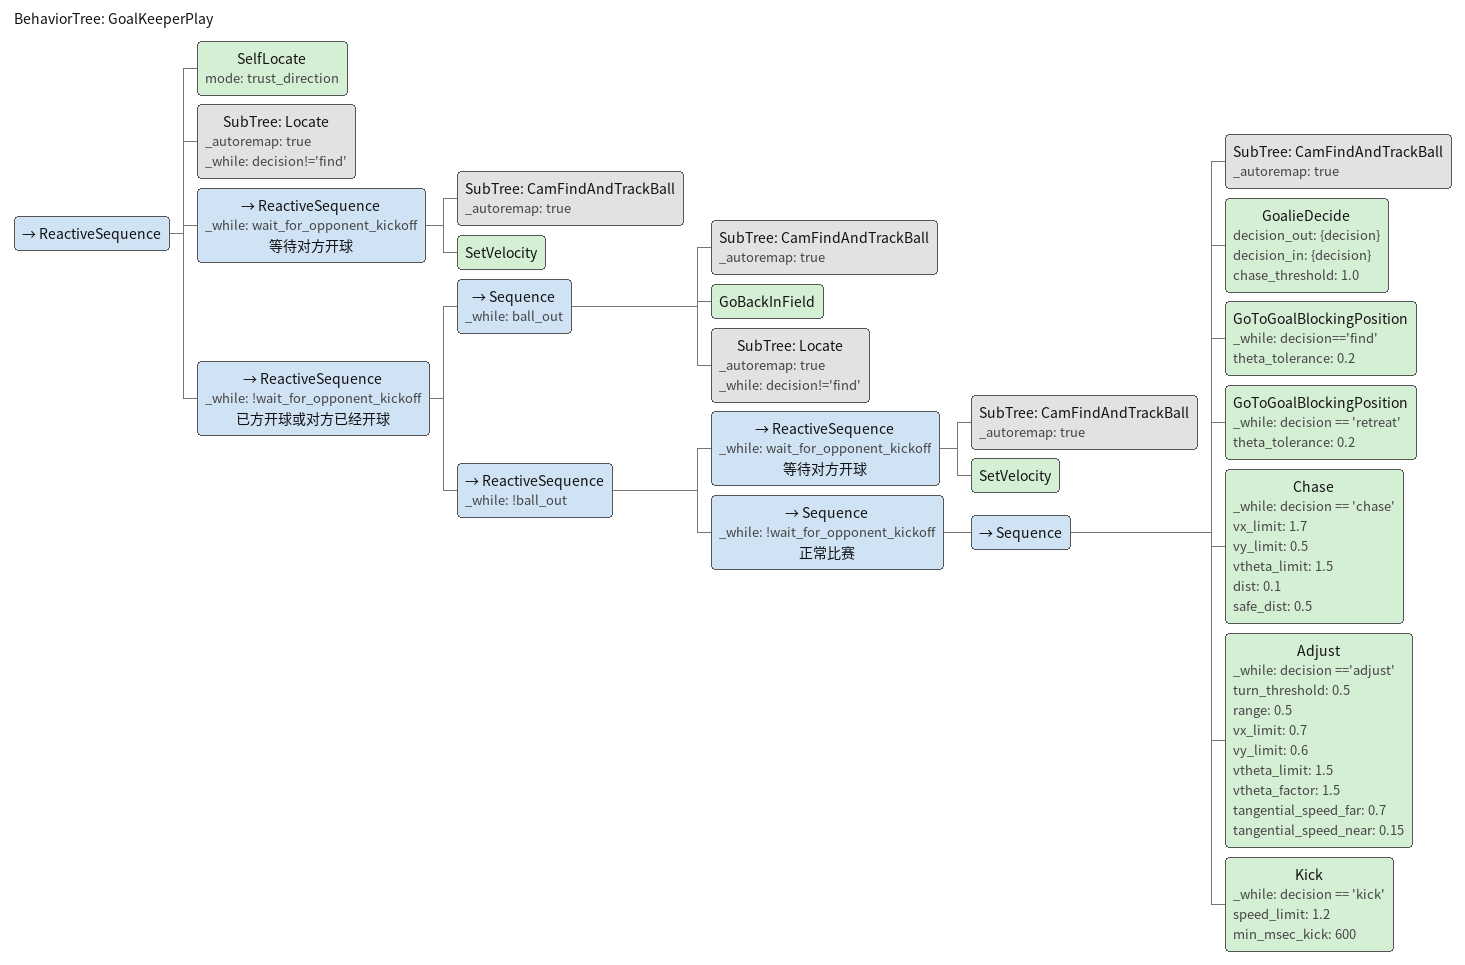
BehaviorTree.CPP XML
<root BTCPP_format="4" >
   <include path="./subtree_cam_find_and_track_ball.xml" />
   <include path="./subtree_find_ball.xml" />
   <include path="./subtree_locate.xml" />
   <BehaviorTree ID="GoalKeeperPlay">
      <ReactiveSequence >
         <SelfLocate mode="trust_direction" />
         <SubTree ID="Locate" _autoremap="true" _while="decision!='find'" />
         <ReactiveSequence _while="wait_for_opponent_kickoff" name="等待对方开球">
            <SubTree ID="CamFindAndTrackBall" _autoremap="true" />
            <SetVelocity />
         </ReactiveSequence>
         <ReactiveSequence _while="!wait_for_opponent_kickoff" name="已方开球或对方已经开球">
            <Sequence _while="ball_out">
               <SubTree ID="CamFindAndTrackBall" _autoremap="true" />
               <GoBackInField />
               <SubTree ID="Locate" _autoremap="true" _while="decision!='find'" />
            </Sequence>
            <ReactiveSequence _while="!ball_out">
               <ReactiveSequence _while="wait_for_opponent_kickoff" name="等待对方开球">
                  <SubTree ID="CamFindAndTrackBall" _autoremap="true" />
                  <SetVelocity />
               </ReactiveSequence>
               <Sequence _while="!wait_for_opponent_kickoff" name="正常比赛">
                  <Sequence>
                     <SubTree ID="CamFindAndTrackBall" _autoremap="true" />
                     <GoalieDecide decision_out="{decision}" decision_in="{decision}" chase_threshold="1.0"/>
                     <GoToGoalBlockingPosition _while="decision=='find'" theta_tolerance="0.2" />
                     <GoToGoalBlockingPosition _while="decision == 'retreat'" theta_tolerance="0.2" />
                     <Chase   _while="decision == 'chase'"  vx_limit="1.7"  vy_limit="0.5"  vtheta_limit="1.5"  dist="0.1" safe_dist="0.5" />
                     <Adjust _while="decision =='adjust'" turn_threshold="0.5" range="0.5" vx_limit="0.7" vy_limit="0.6" vtheta_limit="1.5" vtheta_factor="1.5" tangential_speed_far="0.7" tangential_speed_near="0.15" />
                     <Kick _while="decision == 'kick'" speed_limit="1.2" min_msec_kick="600"/>
                  </Sequence>
               </Sequence>
            </ReactiveSequence>
         </ReactiveSequence>
      </ReactiveSequence>
   </BehaviorTree>
</root>
